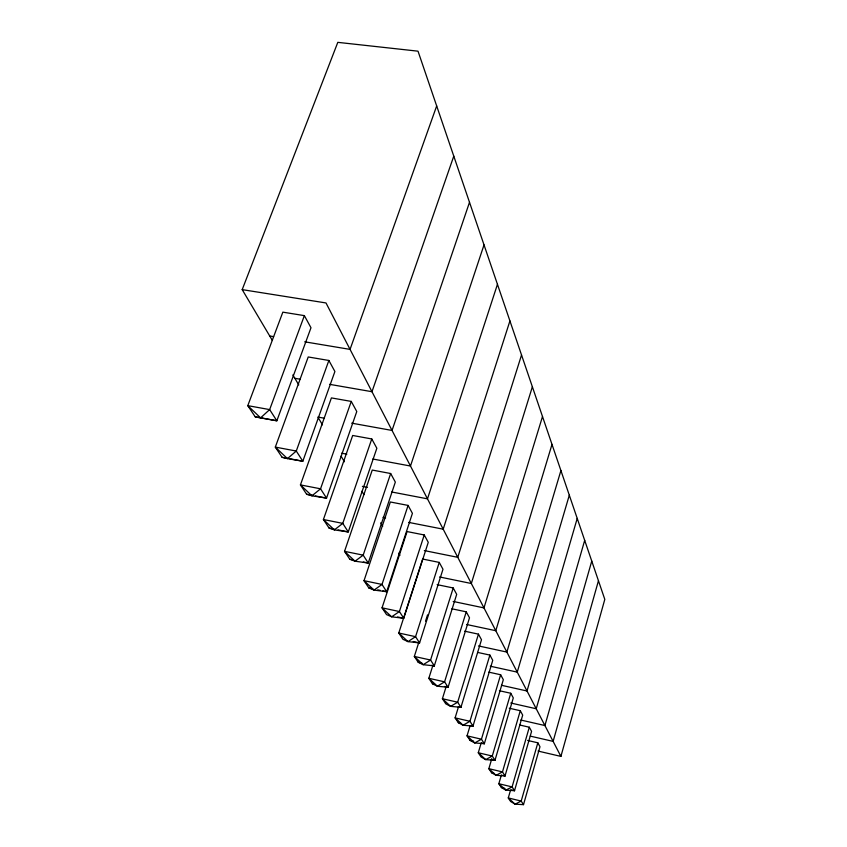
<?xml version="1.0" encoding="UTF-8"?>
<svg xmlns="http://www.w3.org/2000/svg" width="847" height="847" viewBox="0 0 847 847"><rect width="100%" height="100%" fill="white"/><g stroke="black" fill="none" stroke-linecap="round" stroke-linejoin="round"><path stroke-width="1.27" d="M538.046 751.067L560.905 756.403L604.8 599.369L418.016 51.18L337.805 42.35L242.2 289.632L272.353 340.43M598.458 580.735L553.123 741.39L530.286 736.117M527.596 740.437L537.824 742.808L521.201 801.082L515.061 804.163L510.667 801.527L508.285 797.938L510.466 790.367M591.757 561.085L544.917 725.54L520.778 720.024M523.499 804.65L521.201 801.082L508.285 797.938L515.061 804.163L523.499 804.65L539.984 746.747L537.824 742.808M519.751 725.021L529.301 727.213L512.096 786.916L505.828 790.135L501.36 787.509L498.841 783.719L501.424 774.857M584.695 540.344L536.225 708.759L510.773 703.021M509.259 708.219L520.291 710.718L502.472 771.924L496.056 775.312L491.514 772.686L488.857 768.684L491.789 758.721M577.22 518.417L527.014 690.993L501.488 685.297M499.412 690.729L510.752 693.259L492.266 756.053L485.712 759.611L481.096 756.996L478.28 752.75L481.255 742.734M569.311 495.199L517.252 672.126L490.307 666.208M560.915 470.561L506.855 652.074L478.47 645.922M488.761 672.126L500.63 674.752L481.445 739.209L474.733 742.946L470.043 740.352L467.046 735.842L470.085 725.763M552 444.389L495.791 630.708L466.538 624.472M477.666 652.423L489.884 655.08L469.937 721.295L463.065 725.233L458.301 722.671L455.114 717.875L458.534 706.663M464.611 631.184L478.449 634.149L457.666 702.205L450.636 706.366L445.797 703.846L442.409 698.733L446.284 686.165M542.504 416.512L483.976 607.902L453.166 601.444M532.371 386.783L471.334 583.498L439.561 576.966M451.875 608.792L466.242 611.83L444.58 681.835L437.38 686.239L432.468 683.762L428.836 678.299L432.743 665.837M437.147 584.642L453.209 587.966L430.572 660.035L423.193 664.704L418.217 662.29L414.331 656.446L418.736 642.587M521.54 354.988L457.772 557.326L424.315 550.582M425.543 621.169L427.544 614.88M439.244 562.408L415.559 636.669L407.989 641.624L402.939 639.294L398.768 633.016L422.653 559.041L439.244 562.408L442.981 569.258L419.583 642.926L407.989 641.624L398.768 633.016L415.559 636.669L419.583 642.926L413.177 641.528M509.926 320.918L443.193 529.184L408.635 522.387M424.241 534.965L399.413 611.534L391.653 616.817L386.528 614.583L382.05 607.828L407.089 531.567L424.241 534.965L428.264 542.324L403.744 618.268L391.653 616.817L382.05 607.828L399.413 611.534L403.744 618.268L397.592 616.955M497.454 284.317L427.481 498.841L391.738 491.991M408.095 505.415L382.008 584.441L374.046 590.094L368.858 587.966L364.019 580.682L390.34 501.985L408.095 505.415L412.425 513.346L386.677 591.714L374.046 590.094L364.019 580.682L382.008 584.441L386.677 591.714L382.855 590.91M484.018 244.889L410.477 466.03L372.807 459.01M390.658 473.515L363.183 555.156L355.02 561.212L349.769 559.221L344.538 551.344L372.257 470.053L390.658 473.515L395.337 482.081L368.244 563.022L355.02 561.212L344.538 551.344L363.183 555.156L368.244 563.022L363.321 562.016M469.513 202.295L392.045 430.445L351.696 423.161M371.769 438.958L342.77 523.382L334.396 529.894L329.091 528.083L323.416 519.529L352.68 435.474L371.769 438.958L376.851 448.254L348.265 531.937L334.396 529.894L323.416 519.529L342.77 523.382L348.265 531.937L338.038 529.883M453.78 156.134L371.981 391.706L329.547 384.326M351.251 401.414L320.547 488.804L311.95 495.823L306.614 494.235L300.431 484.908L331.41 397.91L351.251 401.414L356.778 411.526L326.54 498.121L311.95 495.823L300.431 484.908L320.547 488.804L326.54 498.121L315.328 495.94M436.681 105.949L350.055 349.388L304.698 341.817M328.869 360.473L296.281 451.038L287.451 458.629L282.093 457.306L275.317 447.1L308.223 356.968L328.869 360.473L334.904 371.505L302.824 461.223L287.451 458.629L275.317 447.1L296.281 451.038L302.824 461.223L289.865 458.767M304.369 315.635L269.653 409.599L260.59 417.857L255.233 416.851L247.79 405.649L282.845 312.151L304.369 315.635L310.987 327.747L276.853 420.79L260.59 417.857L247.79 405.649L269.653 409.599L276.853 420.79L255.233 416.851M242.2 289.632L326 302.951L560.905 756.403M269.717 335.984L273.602 336.63M294.83 378.291L299.976 379.181M324.359 418.227L317.847 417.063L322.485 424.855M341.616 453.198L346.815 454.172M282.093 457.306L287.281 458.28M362.389 486.358L367.492 487.343M306.614 494.235L312.839 495.453M383.045 517.348L385.607 517.845M329.091 528.083L334.205 529.11M349.769 559.221L352.236 559.729M368.858 587.966L372.68 588.771M377.762 589.84L380.314 590.38M418.217 662.29L421.933 663.116M431.843 665.318L434.32 665.869L456.692 594.35L453.209 587.966M432.468 683.762L434.871 684.302M444.474 686.472L448.084 687.277L469.503 617.791L466.242 611.83M458.418 706.726L460.948 707.309L481.498 639.739L478.449 634.149M458.301 722.671L460.757 723.232M470.551 725.508L473.007 726.07L492.753 660.332L489.884 655.08M470.043 740.352L473.621 741.189M481.954 743.147L484.336 743.698L503.33 679.686L500.63 674.752M491.196 759.388L494.987 760.288L513.293 697.917L510.752 693.259M491.514 772.686L493.97 773.279M502.578 775.333L505.034 775.926L522.694 715.112L520.291 710.718M501.36 787.509L504.95 788.377M510.932 789.817L514.521 790.685L531.577 731.363L529.301 727.213M292.85 374.946L298.779 384.93M341.045 456.12L344.411 461.795M361.913 491.271L363.914 494.648M380.674 522.874L382.685 526.273M398.641 553.144L399.953 555.336M514.521 790.685L505.828 790.135L498.841 783.719L512.096 786.916L514.521 790.685M505.034 775.926L496.056 775.312L488.857 768.684L502.472 771.924L505.034 775.926M494.987 760.288L485.712 759.611L478.28 752.75L492.266 756.053L494.987 760.288M484.336 743.698L474.733 742.946L467.046 735.842L481.445 739.209L484.336 743.698M473.007 726.07L463.065 725.233L455.114 717.875L469.937 721.295L473.007 726.07M460.948 707.309L450.636 706.366L442.409 698.733L457.666 702.205L460.948 707.309M448.084 687.277L437.38 686.239L428.836 678.299L444.58 681.835L448.084 687.277M434.32 665.869L423.193 664.704L414.331 656.446L430.572 660.035L434.32 665.869"/></g></svg>
